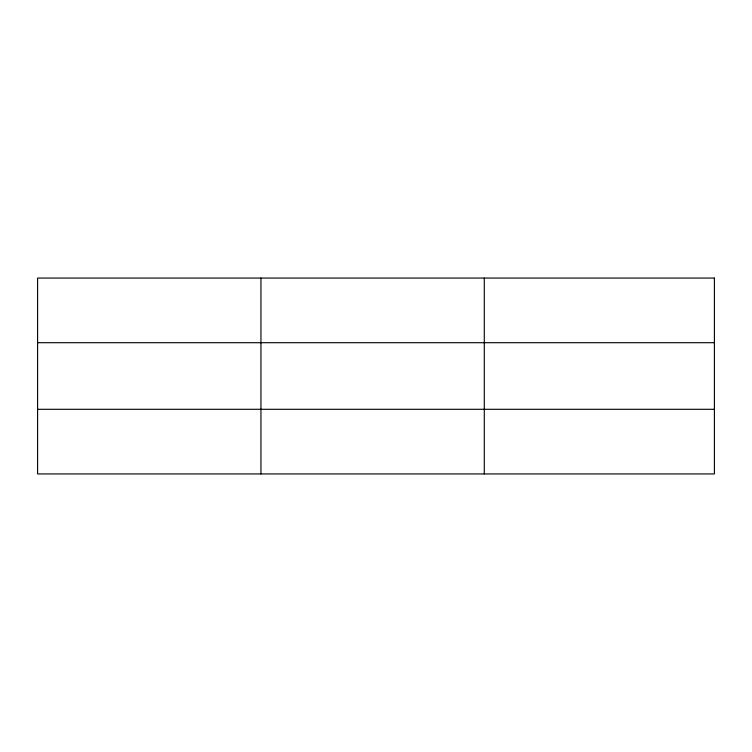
<?xml version="1.0" encoding="UTF-8"?>
<svg xmlns="http://www.w3.org/2000/svg" width="752" height="752" viewBox="0 0 752 752"><rect width="100%" height="100%" fill="white"/><g stroke="black" fill="none" stroke-linecap="round" stroke-linejoin="round"><path stroke-width="1.13" d="M260.944 473.939L260.944 278.061M484.288 473.939L484.288 278.061M37.6 342.705L714.4 342.705M37.6 409.295L714.4 409.295M714.4 278.061L714.4 473.939L37.6 473.939L37.6 278.061L714.4 278.061"/></g></svg>
